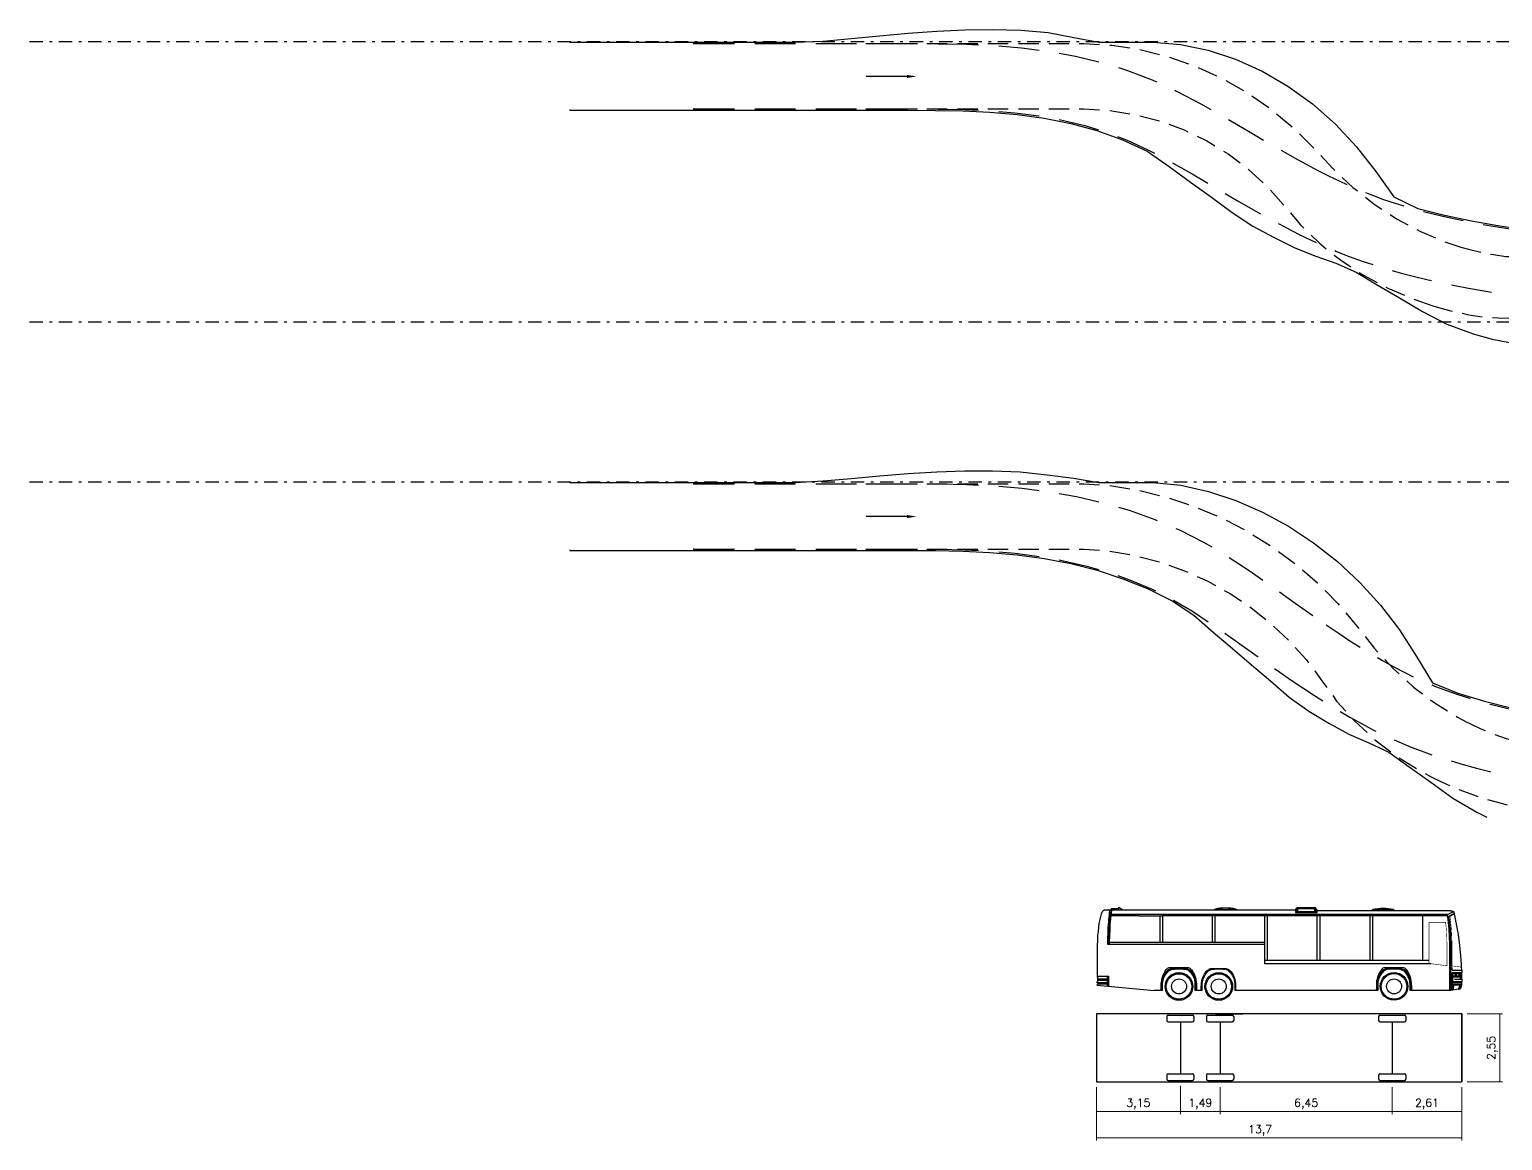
# Model space of a CAD drawing. Header units: millimetres. Extents: x -50 to 50, y -12 to 81.
# Drawn here: x -50 to 5.2, y -12.2 to 29.5 of the extents above; entities that cross this region are included whole.
import ezdxf
from ezdxf import colors
from ezdxf.entities.mleader import LeaderData, LeaderLine
from ezdxf.math import Vec2, Vec3

# ---------------------------------------------------------------- set-up
doc = ezdxf.new("R2010")
doc.units = ezdxf.units.MM
for name, pattern in [('DASHDOT', [1, 0.5, -0.25, 0, -0.25]), ('DASHED', [0.75, 0.5, -0.25]), ('DASHEDX2', [1.5, 1, -0.5])]:
    doc.linetypes.add(name, pattern=pattern)
doc.layers.add('ATVEHICLE', color=7, linetype='Continuous')
doc.layers.add('vej', color=7, linetype='DASHDOT')
doc.styles.get("Standard").update_dxf_attribs({"font": 'romans'})
doc.dimstyles.new('ISO-25', dxfattribs={"dimtxt": 2.5, "dimasz": 2.5, "dimexe": 1.25, "dimexo": 0.625, "dimtad": 1, "dimtxsty": 'Standard', "dimcen": 2.5, "dimadec": 0, "dimazin": 0, "dimtfac": 1, "dimtmove": 0, "dimatfit": 3, "dimfxl": 1, "dimarcsym": 0})

# ---------------------------------------------------------------- blocks, each defined once
blk = doc.blocks.new('*U1544')
at = {"layer": 'ATVEHICLE', "color": 2, "lineweight": 0}
blk.add_circle((0, 0), 0.0127, dxfattribs=at)
blk = doc.blocks.new('*U1545')
at = {"layer": 'ATVEHICLE', "color": 2, "lineweight": 0}
blk.add_circle((0, 0), 0.0127, dxfattribs=at)
blk = doc.blocks.new('*U1546')
at = {"layer": 'ATVEHICLE', "color": 1, "lineweight": 0}
blk.add_circle((0, 0), 0.0127, dxfattribs=at)
blk = doc.blocks.new('*U1547')
at = {"layer": 'ATVEHICLE', "color": 1, "lineweight": 0}
blk.add_circle((0, 0), 0.0127, dxfattribs=at)
blk = doc.blocks.new('*U1550')
at = {"layer": 'ATVEHICLE', "color": 2, "lineweight": 0}
blk.add_circle((0, 0), 0.0127, dxfattribs=at)
blk = doc.blocks.new('*U1551')
at = {"layer": 'ATVEHICLE', "color": 2, "lineweight": 0}
blk.add_circle((0, 0), 0.0127, dxfattribs=at)
blk = doc.blocks.new('*U1552')
at = {"layer": 'ATVEHICLE', "color": 1, "lineweight": 0}
blk.add_circle((0, 0), 0.0127, dxfattribs=at)
blk = doc.blocks.new('*U1553')
at = {"layer": 'ATVEHICLE', "color": 1, "lineweight": 0}
blk.add_circle((0, 0), 0.0127, dxfattribs=at)
blk = doc.blocks.new('*D1557')
at = {"color": 0, "lineweight": -2, "transparency": 16777216}
for p, q in [((0, -0.2), (0, -2.198)), ((13.7, -0.2), (13.7, -2.198)), ((13.7, -2.098), (0, -2.098))]:
    blk.add_line(p, q, dxfattribs=at)
at = {"layer": 'Defpoints', "color": 0, "transparency": 16777216}
for p in [(0, 0), (13.7, 0), (0, -2.098)]:
    blk.add_point(p, dxfattribs=at)
at = {"color": 0, "transparency": 16777216, "insert": (6.139, -1.82), "char_height": 0.3, "attachment_point": 5}
blk.add_mtext('13,7', dxfattribs=at)
blk = doc.blocks.new('_None')
blk = doc.blocks.new('*D1558')
at = {"color": 0, "lineweight": -2, "transparency": 16777216}
for p, q in [((11.09, -0.2), (11.09, -1.208)), ((13.7, -0.2), (13.7, -1.208)), ((13.7, -1.108), (11.09, -1.108))]:
    blk.add_line(p, q, dxfattribs=at)
at = {"layer": 'Defpoints', "color": 0, "transparency": 16777216}
for p in [(11.09, 0), (13.7, 0), (11.09, -1.108)]:
    blk.add_point(p, dxfattribs=at)
at = {"color": 0, "transparency": 16777216, "insert": (12.395, -0.829), "char_height": 0.3, "attachment_point": 5}
blk.add_mtext('2,61', dxfattribs=at)
blk = doc.blocks.new('*D1559')
at = {"color": 0, "lineweight": -2, "transparency": 16777216}
for p, q in [((4.64, -0.2), (4.64, -1.208)), ((11.09, -0.35), (11.09, -1.208)), ((11.09, -1.108), (4.64, -1.108))]:
    blk.add_line(p, q, dxfattribs=at)
at = {"layer": 'Defpoints', "color": 0, "transparency": 16777216}
for p in [(4.64, 0), (11.09, -0.15), (4.64, -1.108)]:
    blk.add_point(p, dxfattribs=at)
at = {"color": 0, "transparency": 16777216, "insert": (7.865, -0.829), "char_height": 0.3, "attachment_point": 5}
blk.add_mtext('6,45', dxfattribs=at)
blk = doc.blocks.new('*D1560')
at = {"color": 0, "lineweight": -2, "transparency": 16777216}
for p, q in [((3.15, -0.15), (3.15, -1.208)), ((4.64, -0.35), (4.64, -1.208)), ((4.64, -1.108), (3.15, -1.108))]:
    blk.add_line(p, q, dxfattribs=at)
at = {"layer": 'Defpoints', "color": 0, "transparency": 16777216}
for p in [(3.15, 0.05), (4.64, -0.15), (3.15, -1.108)]:
    blk.add_point(p, dxfattribs=at)
at = {"color": 0, "transparency": 16777216, "insert": (3.895, -0.829), "char_height": 0.3, "attachment_point": 5}
blk.add_mtext('1,49', dxfattribs=at)
blk = doc.blocks.new('*D1561')
at = {"color": 0, "lineweight": -2, "transparency": 16777216}
for p, q in [((0, -0.2), (0, -1.208)), ((3.15, -0.35), (3.15, -1.208)), ((3.15, -1.108), (0, -1.108))]:
    blk.add_line(p, q, dxfattribs=at)
at = {"layer": 'Defpoints', "color": 0, "transparency": 16777216}
for p in [(0, 0), (3.15, -0.15), (0, -1.108)]:
    blk.add_point(p, dxfattribs=at)
at = {"color": 0, "transparency": 16777216, "insert": (1.575, -0.829), "char_height": 0.3, "attachment_point": 5}
blk.add_mtext('3,15', dxfattribs=at)
blk = doc.blocks.new('*D1562')
at = {"color": 0, "lineweight": -2, "transparency": 16777216}
for p, q in [((13.9, 2.55), (15.226, 2.55)), ((15.126, 2.55), (15.126, 0)), ((13.9, 0), (15.226, 0))]:
    blk.add_line(p, q, dxfattribs=at)
at = {"layer": 'Defpoints', "color": 0, "transparency": 16777216}
for p in [(13.7, 2.55), (13.7, 0), (15.126, 0)]:
    blk.add_point(p, dxfattribs=at)
at = {"color": 0, "transparency": 16777216, "insert": (14.848, 1.275), "char_height": 0.3, "attachment_point": 5, "rotation": 90}
blk.add_mtext('2,55', dxfattribs=at)
blk = doc.blocks.new('A$C125B7227')
for p, q in [((1.601, 6.224), (2.461, 6.224)), ((2.642, 2.45), (2.642, 2.296)), ((2.682, 2.5), (3.598, 2.5)), ((2.692, 2.246), (3.608, 2.246)), ((3.15, 2.246), (3.15, 0.304)), ((3.658, 2.45), (3.658, 2.296)), ((4.132, 2.45), (4.132, 2.296)), ((4.182, 2.5), (5.098, 2.5)), ((4.182, 2.246), (5.098, 2.246)), ((4.472, 2.55), (5.488, 2.55)), ((4.64, 2.246), (4.64, 0.304)), ((5.148, 2.45), (5.148, 2.296)), ((10.582, 2.45), (10.582, 2.296)), ((10.632, 2.5), (11.548, 2.5)), ((10.632, 2.246), (11.548, 2.246)), ((11.09, 2.246), (11.09, 0.304)), ((11.598, 2.45), (11.598, 2.296)), ((13.7, 2.55), (13.7, 0)), ((2.642, 0.254), (2.642, 0.1)), ((2.692, 0.304), (3.608, 0.304)), ((2.692, 0.05), (3.608, 0.05)), ((3.658, 0.254), (3.658, 0.1)), ((4.132, 0.254), (4.132, 0.1)), ((4.182, 0.304), (5.098, 0.304)), ((4.182, 0.05), (5.098, 0.05)), ((5.148, 0.254), (5.148, 0.1)), ((10.582, 0.254), (10.582, 0.1)), ((10.632, 0.304), (11.548, 0.304)), ((10.632, 0.05), (11.548, 0.05)), ((11.598, 0.254), (11.598, 0.1))]:
    blk.add_line(p, q)
at = {"linetype": 'Continuous'}
for points in [[(0.034, 3.631), (0.036, 3.677), (0.384, 3.674), (0.384, 3.713), (0.03, 3.712), (0.03, 3.754), (0.057, 3.758), (0.057, 3.92), (0.037, 3.926), (0.037, 3.991), (0.041, 4.924), (0.047, 5.103), (0.054, 5.314), (0.059, 5.483), (0.074, 5.639), (0.088, 5.795), (0.109, 5.933), (0.139, 6.088), (0.166, 6.207), (0.187, 6.307), (0.213, 6.368), (0.244, 6.408), (0.278, 6.438), (0.301, 6.447), (0.338, 6.448), (0.529, 6.449)], [(0.428, 5.146), (0.424, 5.311), (0.435, 5.423), (0.436, 5.542), (0.443, 5.667), (0.446, 5.775), (0.451, 5.886), (0.464, 6.013), (0.466, 6.105), (0.477, 6.16), (0.486, 6.246), (0.496, 6.321), (0.509, 6.449)], [(0.471, 5.146), (0.467, 5.309), (0.479, 5.421), (0.48, 5.541), (0.486, 5.665), (0.49, 5.773), (0.495, 5.883), (0.507, 6.011), (0.51, 6.1), (0.52, 6.153), (0.529, 6.241), (0.539, 6.316), (0.553, 6.444)], [(0.498, 5.146), (0.494, 5.308), (0.505, 5.42), (0.506, 5.54), (0.513, 5.664), (0.516, 5.772), (0.521, 5.881), (0.534, 6.009), (0.536, 6.098), (0.546, 6.149), (0.555, 6.238), (0.565, 6.313), (0.579, 6.442)], [(0.528, 6.449), (0.582, 6.498), (0.832, 6.498), (0.832, 6.449)], [(0.529, 6.449), (4.248, 6.449)], [(1.601, 6.224), (0.554, 6.224)], [(13.158, 6.278), (0.561, 6.278)], [(0.582, 6.498), (0.582, 6.449)], [(0.844, 6.449), (0.844, 6.549), (0.996, 6.449)], [(2.391, 5.222), (2.391, 6.224)], [(13.166, 6.224), (2.461, 6.224)], [(2.489, 5.222), (2.489, 6.224)], [(4.248, 6.449), (7.466, 6.45)], [(4.356, 5.222), (4.356, 6.224)], [(4.454, 5.222), (4.454, 6.224)], [(6.321, 4.431), (6.321, 6.224)], [(6.419, 4.554), (6.419, 6.224)], [(7.499, 6.486), (7.485, 6.429), (7.488, 6.395), (7.511, 6.371)], [(8.214, 6.53), (8.214, 6.37), (7.511, 6.37)], [(7.511, 6.53), (7.511, 6.371)], [(8.235, 6.483), (8.249, 6.429), (8.238, 6.397), (8.214, 6.37)], [(8.275, 6.429), (9.898, 6.429), (11.12, 6.429), (11.999, 6.428), (12.591, 6.427), (12.954, 6.427), (13.145, 6.426), (13.221, 6.425), (13.239, 6.424), (13.247, 6.423), (13.254, 6.422), (13.26, 6.421), (13.266, 6.42), (13.272, 6.419), (13.278, 6.418), (13.283, 6.417), (13.288, 6.417), (13.293, 6.416), (13.298, 6.415), (13.303, 6.414), (13.308, 6.413), (13.313, 6.412), (13.318, 6.411), (13.323, 6.41), (13.327, 6.409), (13.332, 6.408), (13.336, 6.407), (13.341, 6.406), (13.345, 6.405), (13.349, 6.404), (13.352, 6.403), (13.356, 6.402), (13.36, 6.401), (13.363, 6.4), (13.366, 6.399), (13.369, 6.398), (13.372, 6.397), (13.375, 6.396), (13.377, 6.394), (13.38, 6.393), (13.383, 6.391), (13.385, 6.39), (13.388, 6.388), (13.39, 6.385), (13.393, 6.381), (13.396, 6.375), (13.398, 6.368), (13.401, 6.359), (13.405, 6.348), (13.408, 6.334), (13.412, 6.318), (13.416, 6.299), (13.42, 6.279), (13.425, 6.257), (13.429, 6.234), (13.434, 6.21), (13.439, 6.184), (13.444, 6.158), (13.449, 6.132), (13.455, 6.105), (13.46, 6.078), (13.465, 6.051), (13.47, 6.025), (13.476, 5.999), (13.481, 5.974), (13.486, 5.949), (13.49, 5.926), (13.495, 5.903), (13.499, 5.881), (13.503, 5.86), (13.507, 5.839), (13.511, 5.818), (13.515, 5.797), (13.518, 5.777), (13.522, 5.757), (13.525, 5.737), (13.529, 5.716), (13.532, 5.696), (13.536, 5.676), (13.539, 5.655), (13.543, 5.634), (13.547, 5.613), (13.55, 5.592), (13.554, 5.57), (13.558, 5.548), (13.561, 5.526), (13.565, 5.504), (13.569, 5.482), (13.572, 5.46), (13.575, 5.437), (13.578, 5.415), (13.582, 5.392), (13.584, 5.369), (13.587, 5.346), (13.59, 5.322), (13.593, 5.297), (13.596, 5.271), (13.599, 5.244), (13.602, 5.216), (13.605, 5.188), (13.609, 5.158), (13.612, 5.128), (13.615, 5.098), (13.618, 5.067), (13.622, 5.035), (13.625, 5.003), (13.629, 4.972), (13.632, 4.94), (13.635, 4.908), (13.638, 4.877), (13.642, 4.846), (13.644, 4.816), (13.647, 4.786), (13.65, 4.758), (13.652, 4.73), (13.654, 4.702), (13.656, 4.675), (13.658, 4.647), (13.66, 4.619), (13.663, 4.59), (13.665, 4.559), (13.667, 4.528), (13.669, 4.495), (13.671, 4.462), (13.673, 4.429), (13.676, 4.397), (13.678, 4.365), (13.679, 4.336), (13.681, 4.309)], [(8.284, 4.554), (8.284, 6.224)], [(8.391, 4.554), (8.391, 6.224)], [(10.26, 4.554), (10.26, 6.224)], [(10.359, 4.554), (10.359, 6.224)], [(12.236, 4.554), (12.236, 6.224)], [(13.158, 6.278), (13.387, 6.388)], [(13.246, 4.431), (13.246, 5.125), (13.246, 5.25), (13.243, 5.348), (13.24, 5.439), (13.234, 5.54), (13.229, 5.647), (13.222, 5.74), (13.213, 5.847), (13.199, 5.982), (13.158, 6.278)], [(13.295, 3.433), (13.297, 5.125), (13.296, 5.251), (13.293, 5.349), (13.291, 5.441), (13.285, 5.543), (13.28, 5.65), (13.272, 5.744), (13.263, 5.851), (13.249, 5.988), (13.217, 6.219), (13.405, 6.309)], [(6.321, 5.146), (0.425, 5.146)], [(6.321, 5.222), (0.496, 5.222)], [(12.468, 4.554), (6.321, 4.554)], [(12.547, 4.431), (6.321, 4.431)], [(13.246, 3.433), (13.246, 4.431)], [(0.037, 3.963), (0.458, 3.962)], [(0.407, 3.963), (0.401, 3.597)], [(0.458, 3.962), (0.452, 3.592)], [(2.423, 3.433), (2.426, 3.595), (2.433, 3.692), (2.45, 3.801), (2.466, 3.891), (2.49, 3.967), (2.528, 4.052), (2.561, 4.122), (2.596, 4.172), (2.634, 4.225), (2.648, 4.245), (2.666, 4.264), (2.723, 4.288), (3.449, 4.29), (3.482, 4.281), (3.51, 4.267), (3.535, 4.241), (3.568, 4.204), (3.597, 4.167), (3.619, 4.122), (3.647, 4.077), (3.67, 4.034), (3.689, 3.985), (3.71, 3.927), (3.724, 3.873), (3.733, 3.819), (3.742, 3.78), (3.746, 3.734), (3.748, 3.672), (3.748, 3.609), (3.75, 3.551), (3.75, 3.433)], [(2.479, 3.433), (2.477, 3.61), (2.479, 3.686), (2.491, 3.749), (2.502, 3.806), (2.516, 3.852), (2.534, 3.897), (2.56, 3.96), (2.592, 4.02), (2.627, 4.067), (2.667, 4.112), (2.719, 4.162), (2.764, 4.191), (2.819, 4.216), (2.882, 4.228), (2.943, 4.232), (3.006, 4.235), (3.062, 4.239), (3.148, 4.238), (3.209, 4.237), (3.265, 4.231), (3.319, 4.226), (3.375, 4.214), (3.427, 4.196), (3.466, 4.164), (3.5, 4.136), (3.524, 4.106), (3.553, 4.074), (3.578, 4.045), (3.607, 3.997), (3.628, 3.957), (3.65, 3.913), (3.662, 3.876), (3.674, 3.829), (3.684, 3.787), (3.694, 3.74), (3.697, 3.68), (3.697, 3.433)], [(3.969, 3.433), (3.967, 3.61), (3.969, 3.686), (3.981, 3.749), (3.992, 3.806), (4.006, 3.852), (4.024, 3.897), (4.05, 3.96), (4.082, 4.02), (4.117, 4.067), (4.157, 4.112), (4.209, 4.162), (4.254, 4.191), (4.309, 4.216), (4.372, 4.228), (4.433, 4.232), (4.496, 4.235), (4.552, 4.239), (4.638, 4.238), (4.699, 4.237), (4.755, 4.231), (4.809, 4.226), (4.865, 4.214), (4.917, 4.196), (4.956, 4.164), (4.99, 4.136), (5.014, 4.106), (5.043, 4.074), (5.068, 4.045), (5.097, 3.997), (5.118, 3.957), (5.14, 3.913), (5.152, 3.876), (5.164, 3.829), (5.174, 3.787), (5.184, 3.74), (5.187, 3.68), (5.187, 3.433)], [(11.822, 3.433), (11.822, 3.579), (11.816, 3.675), (11.8, 3.785), (11.785, 3.875), (11.762, 3.951), (11.725, 4.037), (11.693, 4.107), (11.659, 4.158), (11.621, 4.211), (11.608, 4.232), (11.59, 4.25), (11.533, 4.275), (10.807, 4.286), (10.774, 4.277), (10.746, 4.264), (10.721, 4.238), (10.687, 4.202), (10.658, 4.165), (10.635, 4.121), (10.607, 4.076), (10.583, 4.033), (10.564, 3.985), (10.542, 3.926), (10.527, 3.873), (10.517, 3.819), (10.508, 3.78), (10.504, 3.734), (10.5, 3.672), (10.499, 3.609), (10.497, 3.551), (10.496, 3.433)], [(11.767, 3.433), (11.77, 3.594), (11.769, 3.67), (11.758, 3.733), (11.748, 3.79), (11.735, 3.836), (11.718, 3.882), (11.692, 3.945), (11.661, 4.005), (11.626, 4.052), (11.587, 4.098), (11.536, 4.149), (11.491, 4.178), (11.436, 4.204), (11.373, 4.217), (11.313, 4.222), (11.249, 4.226), (11.194, 4.23), (11.108, 4.23), (11.046, 4.231), (10.99, 4.225), (10.937, 4.221), (10.88, 4.21), (10.828, 4.192), (10.788, 4.16), (10.754, 4.133), (10.73, 4.103), (10.701, 4.071), (10.675, 4.043), (10.646, 3.995), (10.624, 3.955), (10.601, 3.912), (10.589, 3.875), (10.577, 3.828), (10.566, 3.786), (10.555, 3.739), (10.552, 3.68), (10.549, 3.432)], [(13.321, 3.437), (13.321, 3.936)], [(13.336, 3.439), (13.336, 3.936)], [(13.349, 3.442), (13.349, 3.936)], [(13.361, 3.444), (13.361, 3.936)], [(13.584, 4.08), (13.584, 3.951)], [(13.681, 4.309), (13.687, 4.195)], [(0.034, 3.631), (2.161, 3.433)], [(2.479, 3.433), (2.161, 3.433)], [(3.838, 3.433), (3.697, 3.433)], [(3.969, 3.433), (3.788, 3.433)], [(10.549, 3.432), (5.187, 3.433)], [(13.581, 3.481), (13.295, 3.433), (11.767, 3.433)], [(13.692, 3.638), (13.647, 3.496), (13.631, 3.491), (13.629, 3.618), (13.642, 3.611), (13.631, 3.491), (13.622, 3.472), (13.589, 3.466), (13.581, 3.481), (13.618, 3.577)], [(13.687, 3.746), (13.687, 3.712)]]:
    blk.add_lwpolyline(points, dxfattribs=at)
for points in [[(4.443, 6.449), (4.443, 6.469, -0.414214), (4.453, 6.479), (5.231, 6.479, -0.414214), (5.241, 6.469), (5.241, 6.449)], [(5.231, 6.479, 0.10736), (4.452, 6.479, 0.10736)], [(10.351, 6.429), (10.351, 6.449, -0.414214), (10.361, 6.459), (11.139, 6.459, -0.414214), (11.149, 6.449), (11.149, 6.429)], [(11.139, 6.459, 0.10736), (10.36, 6.459, 0.10736)], [(2.443, 3.433), (2.445, 3.584), (2.45, 3.632), (2.453, 3.677), (2.457, 3.721), (2.47, 3.777), (2.479, 3.837), (2.494, 3.887), (2.513, 3.941), (2.534, 3.984), (2.566, 4.039), (2.591, 4.081), (2.63, 4.136), (2.665, 4.175), (2.696, 4.206), (2.734, 4.231, -0.142638), (2.799, 4.249), (3.379, 4.249, -0.14119), (3.443, 4.231), (3.491, 4.201), (3.529, 4.163), (3.558, 4.129), (3.586, 4.094), (3.612, 4.054), (3.633, 4.017), (3.652, 3.979), (3.671, 3.931), (3.69, 3.88), (3.702, 3.836), (3.71, 3.791), (3.718, 3.746), (3.724, 3.713), (3.729, 3.677), (3.729, 3.433)], [(3.933, 3.433), (3.935, 3.584), (3.94, 3.632), (3.943, 3.677), (3.947, 3.721), (3.96, 3.777), (3.969, 3.837), (3.984, 3.887), (4.003, 3.941), (4.024, 3.984), (4.056, 4.039), (4.081, 4.081), (4.12, 4.136), (4.155, 4.175), (4.186, 4.206), (4.224, 4.231, -0.142638), (4.289, 4.249), (4.869, 4.249, -0.14119), (4.933, 4.231), (4.981, 4.201), (5.019, 4.163), (5.048, 4.129), (5.076, 4.094), (5.102, 4.054), (5.123, 4.017), (5.142, 3.979), (5.161, 3.931), (5.18, 3.88), (5.192, 3.836), (5.2, 3.791), (5.208, 3.746), (5.214, 3.713), (5.219, 3.677), (5.219, 3.433)], [(11.803, 3.433), (11.802, 3.568), (11.798, 3.616), (11.795, 3.661), (11.792, 3.705), (11.78, 3.761), (11.772, 3.821), (11.758, 3.871), (11.738, 3.925), (11.718, 3.969), (11.687, 4.024), (11.663, 4.066), (11.624, 4.122), (11.59, 4.161), (11.56, 4.193), (11.521, 4.218, 0.142638), (11.457, 4.237), (10.876, 4.245, 0.14119), (10.812, 4.227), (10.764, 4.197), (10.726, 4.161), (10.696, 4.127), (10.668, 4.092), (10.641, 4.052), (10.62, 4.015), (10.6, 3.977), (10.581, 3.93), (10.561, 3.879), (10.549, 3.835), (10.54, 3.79), (10.531, 3.746), (10.525, 3.712), (10.52, 3.677), (10.517, 3.432)], [(13.321, 4.295), (13.321, 4.215, 0.414214), (13.341, 4.195), (13.684, 4.195, -0.414214), (13.7, 4.179), (13.7, 4.095), (13.341, 4.095, 0.414214), (13.321, 4.075), (13.321, 3.936), (13.64, 3.936)], [(13.64, 3.868), (13.7, 3.868), (13.7, 4.08), (13.356, 4.08, 0.414214), (13.336, 4.06), (13.336, 3.951), (13.64, 3.951), (13.64, 3.856)], [(13.584, 4.054), (13.5, 4.054, 0.414214), (13.484, 4.038), (13.484, 3.99, 0.414214), (13.5, 3.974), (13.584, 3.974)], [(13.424, 3.856), (13.7, 3.856), (13.7, 3.766, -0.414214), (13.68, 3.746), (13.361, 3.746)], [(13.398, 3.638), (13.692, 3.638), (13.7, 3.652), (13.7, 3.692, 0.414214), (13.68, 3.712), (13.361, 3.712)], [(13.7, 3.652), (13.417, 3.652, 0.359834), (13.397, 3.636), (13.361, 3.444)]]:
    blk.add_lwpolyline(points, format="xyb", dxfattribs=at)
for points in [[(8.276, 6.451), (8.257, 6.482), (8.235, 6.483), (8.214, 6.53), (7.511, 6.53), (7.499, 6.486), (7.481, 6.486), (7.466, 6.45), (7.466, 6.352), (8.275, 6.35)], [(7.537, 6.494), (7.537, 6.394), (8.195, 6.394), (8.195, 6.494)], [(0.071, 3.811), (0.386, 3.811), (0.386, 3.846), (0.073, 3.846)]]:
    blk.add_lwpolyline(points, close=True, dxfattribs=at)
at = {"linetype": 'Continuous', "const_width": 0.02}
blk.add_lwpolyline([(13.419, 6.28), (13.255, 6.201), (13.283, 5.992), (13.298, 5.855), (13.307, 5.747), (13.315, 5.653), (13.32, 5.544), (13.326, 5.442), (13.328, 5.35), (13.331, 5.252), (13.332, 5.126), (13.331, 4.347), (13.692, 4.304)], dxfattribs=at)
blk.add_lwpolyline([(13.142, 4.353), (12.468, 4.441), (12.468, 5.982), (13.094, 5.982), (13.096, 5.969), (13.11, 5.837), (13.119, 5.731), (13.126, 5.641), (13.131, 5.534), (13.137, 5.434), (13.139, 5.345), (13.142, 5.249), (13.143, 5.125)], close=True, dxfattribs=at)
at = {"linetype": 'Continuous'}
for points in [[(13.349, 4.039), (13.349, 3.991, 0.414214), (13.365, 3.975), (13.453, 3.975, 0.414214), (13.469, 3.991), (13.469, 4.039, 0.414214), (13.453, 4.055), (13.365, 4.055, 0.414214)], [(13.66, 4.059), (13.672, 4.058, -0.408459), (13.68, 4.05), (13.681, 3.901, -0.419828), (13.672, 3.892), (13.659, 3.893, -0.412935), (13.651, 3.901), (13.651, 4.05, -0.415657)]]:
    blk.add_lwpolyline(points, format="xyb", close=True, dxfattribs=at)
blk.add_lwpolyline([(13.7, 2.55), (0, 2.55), (0, 0), (13.7, 0)], close=True)
for centre, radius in [((3.099, 3.578), 0.519), ((3.099, 3.578), 0.479), ((4.589, 3.578), 0.519), ((4.589, 3.578), 0.479), ((11.162, 3.58), 0.519), ((11.162, 3.58), 0.479), ((3.099, 3.578), 0.28), ((4.589, 3.578), 0.28), ((11.162, 3.58), 0.28)]:
    blk.add_circle(centre, radius, dxfattribs=at)
for centre, start, end in [((2.692, 2.45), 90, 180), ((2.692, 2.296), 180, 270), ((3.608, 2.45), 0, 90), ((3.608, 2.296), 270, 0), ((4.182, 2.45), 90, 180), ((4.182, 2.296), 180, 270), ((5.098, 2.45), 0, 90), ((5.098, 2.296), 270, 0), ((10.632, 2.45), 90, 180), ((10.632, 2.296), 180, 270), ((11.548, 2.45), 0, 90), ((11.548, 2.296), 270, 0), ((2.692, 0.254), 90, 180), ((2.692, 0.1), 180, 270), ((3.608, 0.254), 0, 90), ((3.608, 0.1), 270, 0), ((4.182, 0.254), 90, 180), ((4.182, 0.1), 180, 270), ((5.098, 0.254), 0, 90), ((5.098, 0.1), 270, 0), ((10.632, 0.254), 90, 180), ((10.632, 0.1), 180, 270), ((11.548, 0.254), 360, 90), ((11.548, 0.1), 270, 360)]:
    blk.add_arc(centre, 0.05, start, end)
dim = blk.add_aligned_dim(p1=(13.7, 2.55), p2=(13.7, 0), distance=1.426, dimstyle='ISO-25', override={"dimtxt": 0.3, "dimasz": 0.2, "dimexe": 0.1, "dimexo": 0.2, "dimgap": 0.1, "dimtxsty": 'Standard', "dimblk1": 'None', "dimblk2": 'None', "dimsah": 1})
dim.commit()
dim.dimension.update_dxf_attribs({"geometry": '*D1562', "text_midpoint": (14.848, 1.275)})
for base, p1, p2, picture, middle in [((0, -2.098), (13.7, 0), (0, 0), '*D1557', (6.139, -2.098)), ((3.15, -1.108), (4.64, -0.15), (3.15, 0.05), '*D1560', (3.895, -1.108)), ((4.64, -1.108), (11.09, -0.15), (4.64, 0), '*D1559', (7.865, -1.108)), ((11.09, -1.108), (13.7, 0), (11.09, 0), '*D1558', (12.395, -1.108)), ((0, -1.108), (3.15, -0.15), (0, 0), '*D1561', (1.575, -1.108))]:
    dim = blk.add_linear_dim(base=base, p1=p1, p2=p2, dimstyle='ISO-25', override={"dimtxt": 0.3, "dimasz": 0.2, "dimexe": 0.1, "dimexo": 0.2, "dimgap": 0.1, "dimtxsty": 'Standard', "dimblk1": 'None', "dimblk2": 'None', "dimsah": 1})
    dim.commit()
    dim.dimension.update_dxf_attribs({"geometry": picture, "text_midpoint": middle, "dimtype": 128})
blk = doc.blocks.new('BUS 13 S')
at = {"layer": 'ATVEHICLE', "color": 1, "linetype": 'Continuous', "ltscale": 1.524, "flags": 128}
for points in [[(-29.73, 28.975), (-28.677, 28.975), (-27.623, 28.975), (-26.569, 28.975), (-25.515, 28.975), (-24.461, 28.975), (-23.407, 28.975), (-22.354, 28.975), (-21.3, 28.975), (-20.246, 29.023), (-19.189, 29.119), (-18.128, 29.22), (-17.06, 29.315), (-15.984, 29.392), (-15.984, 29.392), (-14.935, 29.443), (-13.882, 29.457), (-12.834, 29.425), (-11.804, 29.347), (-10.841, 29.154), (-9.907, 28.975), (-8.886, 28.975), (-7.865, 28.975), (-6.84, 28.898), (-5.809, 28.682), (-4.788, 28.345), (-3.788, 27.893), (-2.822, 27.332), (-1.902, 26.668), (-1.039, 25.907), (-0.242, 25.058), (0.478, 24.127), (1.157, 23.182), (2.056, 22.743), (3.057, 22.493), (4.059, 22.282), (5.051, 22.106), (6.025, 21.959)], [(-29.73, 26.425), (-28.677, 26.425), (-27.623, 26.425), (-26.569, 26.425), (-25.515, 26.425), (-24.461, 26.425), (-23.407, 26.425), (-22.354, 26.425), (-21.3, 26.425), (-20.246, 26.425), (-19.192, 26.425), (-18.138, 26.425), (-17.084, 26.425), (-16.031, 26.423), (-16.031, 26.423), (-16.031, 26.423), (-15.01, 26.405), (-13.991, 26.359), (-12.974, 26.272), (-11.963, 26.134), (-10.963, 25.935), (-9.979, 25.667), (-9.019, 25.323), (-8.095, 24.895), (-7.266, 24.319), (-6.468, 23.733), (-5.678, 23.172), (-4.912, 22.594), (-4.132, 22.084), (-3.339, 21.66), (-2.555, 21.273), (-1.778, 20.954), (-1.017, 20.69), (-0.265, 20.353), (0.529, 19.884), (1.367, 19.389), (2.233, 18.877), (3.144, 18.408), (4.124, 18.041), (4.844, 17.846)], [(4.844, 17.846), (5.159, 17.778), (5.693, 17.686)], [(-29.73, 12.475), (-28.677, 12.475), (-27.623, 12.475), (-26.569, 12.475), (-25.515, 12.475), (-24.461, 12.475), (-23.407, 12.475), (-22.354, 12.475), (-21.3, 12.475), (-20.245, 12.535), (-19.189, 12.621), (-18.127, 12.726), (-17.06, 12.808), (-15.987, 12.869), (-15.987, 12.869), (-14.942, 12.905), (-13.896, 12.906), (-12.857, 12.866), (-11.845, 12.759), (-10.853, 12.64), (-9.907, 12.475), (-8.886, 12.475), (-7.865, 12.475), (-6.835, 12.373), (-5.801, 12.137), (-4.777, 11.798), (-3.772, 11.362), (-2.795, 10.832), (-1.856, 10.212), (-0.963, 9.509), (-0.123, 8.726), (0.657, 7.87), (1.369, 6.948), (2, 5.953), (2.608, 4.962), (3.55, 4.578), (4.546, 4.273), (5.543, 4.019)], [(-29.73, 9.925), (-28.677, 9.925), (-27.623, 9.925), (-26.569, 9.925), (-25.515, 9.925), (-24.461, 9.925), (-23.407, 9.925), (-22.354, 9.925), (-21.3, 9.925), (-20.246, 9.925), (-19.192, 9.925), (-18.138, 9.925), (-17.084, 9.925), (-16.031, 9.922), (-16.031, 9.922), (-16.031, 9.922), (-15.01, 9.901), (-13.991, 9.85), (-12.974, 9.76), (-11.963, 9.624), (-10.961, 9.433), (-9.973, 9.182), (-9.003, 8.866), (-8.059, 8.482), (-7.162, 8.034), (-6.35, 7.493), (-5.616, 6.866), (-4.896, 6.243), (-4.184, 5.63), (-3.474, 5.032), (-2.773, 4.42), (-2.034, 3.905), (-1.283, 3.452), (-0.535, 3.037), (0.211, 2.711), (0.963, 2.361), (1.73, 1.811), (2.536, 1.233), (3.367, 0.641), (4.263, 0.113), (4.643, -0.071)]]:
    blk.add_lwpolyline(points, dxfattribs=at)
at = {"layer": 'ATVEHICLE', "color": 2, "linetype": 'DASHEDX2', "ltscale": 1.524, "flags": 128}
for points in [[(-25.09, 28.925), (-24.07, 28.925), (-23.049, 28.925), (-22.029, 28.925), (-21.008, 28.925), (-19.987, 28.925), (-18.967, 28.925), (-17.946, 28.925), (-16.925, 28.925), (-15.9, 28.922), (-14.867, 28.902), (-13.834, 28.854), (-12.806, 28.768), (-11.788, 28.637), (-10.784, 28.456), (-9.799, 28.219), (-8.838, 27.923), (-7.904, 27.568), (-6.99, 27.147), (-6.078, 26.668), (-5.179, 26.158), (-4.296, 25.638), (-3.427, 25.128), (-2.569, 24.639), (-1.974, 24.315)], [(-25.09, 26.475), (-24.07, 26.475), (-23.049, 26.475), (-22.029, 26.475), (-21.008, 26.475), (-19.987, 26.475), (-18.967, 26.475), (-17.946, 26.475), (-16.925, 26.475), (-15.92, 26.472), (-14.94, 26.453), (-13.985, 26.409), (-13.056, 26.331), (-12.154, 26.215), (-11.281, 26.057), (-10.437, 25.853), (-9.625, 25.603), (-8.847, 25.306), (-8.074, 24.95), (-7.256, 24.52), (-6.409, 24.039), (-5.542, 23.529), (-4.66, 23.011), (-3.763, 22.499), (-3.127, 22.153)], [(-1.974, 24.315), (-1.72, 24.182), (-1.298, 23.967), (-0.877, 23.763), (-0.456, 23.57), (-0.056, 23.399), (0.351, 23.239), (0.769, 23.087), (1.197, 22.945), (1.634, 22.811), (2.079, 22.685), (2.531, 22.567), (2.99, 22.457), (3.453, 22.354), (3.922, 22.258), (4.395, 22.168), (4.872, 22.085), (5.352, 22.007), (5.835, 21.935), (6.32, 21.868), (6.808, 21.806), (7.299, 21.748), (7.79, 21.695), (8.284, 21.645), (8.779, 21.599), (9.275, 21.556), (9.773, 21.517), (10.271, 21.48), (10.771, 21.446), (11.271, 21.415), (11.772, 21.386), (12.274, 21.359), (12.776, 21.334), (13.279, 21.311), (13.782, 21.289), (14.286, 21.27), (14.79, 21.251), (15.294, 21.234), (15.799, 21.219), (16.304, 21.204), (16.809, 21.191), (17.315, 21.178), (17.821, 21.167), (18.327, 21.156), (18.833, 21.146), (19.34, 21.137), (19.846, 21.129), (20.353, 21.121), (20.86, 21.114), (21.367, 21.107), (21.874, 21.101), (22.381, 21.095), (22.888, 21.09), (23.395, 21.085), (23.903, 21.081)], [(-3.127, 22.153), (-2.852, 22.009), (-2.392, 21.775), (-1.927, 21.55), (-1.459, 21.335), (-0.993, 21.135), (-0.52, 20.949), (-0.041, 20.775), (0.445, 20.613), (0.937, 20.462), (1.432, 20.322), (1.931, 20.192), (2.434, 20.071), (2.938, 19.959), (3.445, 19.855), (3.953, 19.758), (4.463, 19.669), (4.973, 19.587), (5.484, 19.511), (5.996, 19.44), (6.508, 19.375), (7.021, 19.314), (7.533, 19.258), (8.046, 19.207), (8.559, 19.159), (9.072, 19.115), (9.585, 19.074), (10.097, 19.036), (10.61, 19.002), (11.122, 18.969), (11.634, 18.94), (12.146, 18.912), (12.658, 18.887), (13.17, 18.863), (13.681, 18.841), (14.192, 18.821), (14.703, 18.803), (15.214, 18.786), (15.725, 18.77), (16.236, 18.755), (16.746, 18.741), (17.257, 18.729), (17.767, 18.717), (18.277, 18.707), (18.787, 18.697), (19.297, 18.688), (19.807, 18.679), (20.316, 18.671), (20.826, 18.664), (21.335, 18.657), (21.845, 18.651), (22.354, 18.645), (22.863, 18.64), (23.373, 18.635), (23.882, 18.631)], [(-25.09, 12.425), (-24.07, 12.425), (-23.049, 12.425), (-22.029, 12.425), (-21.008, 12.425), (-19.987, 12.425), (-18.967, 12.425), (-17.946, 12.425), (-16.925, 12.425), (-15.895, 12.421), (-14.858, 12.397), (-13.821, 12.344), (-12.788, 12.255), (-11.763, 12.123), (-10.749, 11.944), (-9.75, 11.713), (-8.77, 11.429), (-7.812, 11.089), (-6.881, 10.692), (-5.983, 10.239), (-5.103, 9.72), (-4.233, 9.148), (-3.379, 8.551), (-2.541, 7.951), (-1.716, 7.365), (-1.388, 7.137)], [(-25.09, 9.975), (-24.07, 9.975), (-23.049, 9.975), (-22.029, 9.975), (-21.008, 9.975), (-19.987, 9.975), (-18.967, 9.975), (-17.946, 9.975), (-16.925, 9.975), (-15.922, 9.971), (-14.941, 9.948), (-13.982, 9.899), (-13.043, 9.818), (-12.125, 9.7), (-11.231, 9.541), (-10.36, 9.34), (-9.514, 9.095), (-8.695, 8.804), (-7.906, 8.467), (-7.154, 8.087), (-6.401, 7.642), (-5.611, 7.122), (-4.798, 6.554), (-3.968, 5.96), (-3.123, 5.36), (-2.781, 5.122)], [(-1.388, 7.137), (-1.307, 7.081), (-0.899, 6.805), (-0.493, 6.538), (-0.088, 6.281), (0.317, 6.034), (0.722, 5.798), (1.128, 5.574), (1.534, 5.362), (1.928, 5.169), (2.314, 4.995), (2.715, 4.83), (3.127, 4.673), (3.55, 4.526), (3.983, 4.386), (4.424, 4.256), (4.873, 4.133), (5.328, 4.018), (5.79, 3.911), (6.256, 3.811), (6.728, 3.718), (7.203, 3.631), (7.682, 3.55), (8.164, 3.475), (8.649, 3.405), (9.136, 3.34), (9.626, 3.28), (10.118, 3.224), (10.611, 3.172), (11.106, 3.124), (11.602, 3.079), (12.1, 3.038), (12.598, 3), (13.098, 2.964), (13.599, 2.932), (14.1, 2.901), (14.602, 2.873), (15.105, 2.847), (15.608, 2.823), (16.112, 2.801), (16.616, 2.78), (17.12, 2.761), (17.625, 2.743), (18.131, 2.727), (18.636, 2.712), (19.142, 2.698), (19.649, 2.685), (20.155, 2.673), (20.662, 2.662), (21.169, 2.651), (21.676, 2.642), (22.183, 2.633), (22.69, 2.625), (23.198, 2.617), (23.705, 2.61), (23.908, 2.608)], [(-2.781, 5.122), (-2.696, 5.063), (-2.264, 4.77), (-1.827, 4.483), (-1.387, 4.203), (-0.942, 3.932), (-0.492, 3.67), (-0.038, 3.419), (0.421, 3.179), (0.879, 2.955), (1.338, 2.748), (1.806, 2.554), (2.282, 2.373), (2.766, 2.204), (3.255, 2.047), (3.749, 1.901), (4.247, 1.765), (4.748, 1.638), (5.252, 1.521), (5.758, 1.412), (6.266, 1.312), (6.776, 1.218), (7.286, 1.132), (7.798, 1.052), (8.31, 0.979), (8.823, 0.91), (9.336, 0.847), (9.849, 0.789), (10.363, 0.735), (10.876, 0.685), (11.39, 0.639), (11.903, 0.596), (12.417, 0.557), (12.93, 0.52), (13.443, 0.487), (13.956, 0.455), (14.469, 0.427), (14.982, 0.4), (15.494, 0.376), (16.006, 0.353), (16.519, 0.332), (17.03, 0.312), (17.542, 0.295), (18.054, 0.278), (18.565, 0.263), (19.077, 0.248), (19.588, 0.235), (20.099, 0.223), (20.61, 0.212), (21.121, 0.202), (21.631, 0.192), (22.142, 0.183), (22.652, 0.175), (23.163, 0.168), (23.673, 0.161), (23.877, 0.158)]]:
    blk.add_lwpolyline(points, dxfattribs=at)
at = {"layer": 'ATVEHICLE', "color": 2, "linetype": 'DASHED', "ltscale": 1.524, "flags": 128}
for points in [[(-18.64, 28.925), (-17.62, 28.925), (-16.599, 28.925), (-15.579, 28.925), (-14.558, 28.925), (-13.537, 28.925), (-12.517, 28.925), (-11.496, 28.925), (-10.475, 28.925), (-9.424, 28.868), (-8.377, 28.705), (-7.339, 28.446), (-6.322, 28.093), (-5.334, 27.649), (-4.385, 27.115), (-3.485, 26.496), (-2.641, 25.797), (-1.861, 25.023), (-1.138, 24.243), (-0.38, 23.537), (0.42, 22.907), (1.257, 22.357), (2.128, 21.892), (3.027, 21.512), (3.67, 21.299)], [(-18.64, 26.475), (-17.62, 26.475), (-16.599, 26.475), (-15.579, 26.475), (-14.558, 26.475), (-13.537, 26.475), (-12.517, 26.475), (-11.496, 26.475), (-10.475, 26.475), (-9.496, 26.421), (-8.538, 26.266), (-7.608, 26.022), (-6.713, 25.692), (-5.861, 25.279), (-5.056, 24.788), (-4.306, 24.223), (-3.616, 23.591), (-2.992, 22.898), (-2.364, 22.15), (-1.647, 21.451), (-0.852, 20.815), (0.011, 20.248), (0.932, 19.755), (1.904, 19.34), (2.609, 19.099)], [(3.67, 21.299), (3.948, 21.221), (4.414, 21.109), (4.884, 21.019), (5.355, 20.951), (5.801, 20.951), (6.284, 20.961), (6.768, 20.97), (7.254, 20.978), (7.742, 20.985), (8.23, 20.991), (8.72, 20.995), (9.212, 21), (9.704, 21.003), (10.198, 21.006), (10.692, 21.009), (11.188, 21.011), (11.684, 21.013), (12.181, 21.015), (12.679, 21.016), (13.178, 21.018), (13.678, 21.019), (14.178, 21.02), (14.679, 21.02), (15.18, 21.021), (15.682, 21.022), (16.184, 21.022), (16.687, 21.023), (17.19, 21.023), (17.693, 21.023), (18.197, 21.023), (18.701, 21.024), (19.206, 21.024), (19.711, 21.024), (20.216, 21.024), (20.721, 21.024), (21.227, 21.024), (21.732, 21.024), (22.238, 21.025), (22.745, 21.025), (23.251, 21.025), (23.757, 21.025), (24.264, 21.025), (24.77, 21.025), (25.277, 21.025), (25.784, 21.025), (26.291, 21.025), (26.798, 21.025), (27.306, 21.025), (27.813, 21.025), (28.32, 21.025), (28.828, 21.025), (29.335, 21.025), (29.845, 21.025), (30.353, 21.025)], [(2.609, 19.099), (2.916, 19.009), (3.436, 18.875), (3.962, 18.764), (4.494, 18.676), (5.059, 18.649), (5.594, 18.639), (6.127, 18.63), (6.659, 18.622), (7.189, 18.615), (7.718, 18.609), (8.245, 18.605), (8.771, 18.6), (9.296, 18.597), (9.819, 18.594), (10.342, 18.591), (10.863, 18.589), (11.384, 18.587), (11.903, 18.585), (12.422, 18.584), (12.94, 18.582), (13.457, 18.581), (13.974, 18.58), (14.49, 18.58), (15.005, 18.579), (15.52, 18.578), (16.035, 18.578), (16.549, 18.577), (17.062, 18.577), (17.575, 18.577), (18.088, 18.577), (18.6, 18.576), (19.113, 18.576), (19.624, 18.576), (20.136, 18.576), (20.647, 18.576), (21.158, 18.576), (21.669, 18.576), (22.18, 18.575), (22.69, 18.575), (23.201, 18.575), (23.711, 18.575), (24.221, 18.575), (24.731, 18.575), (25.241, 18.575), (25.75, 18.575), (26.26, 18.575), (26.769, 18.575), (27.279, 18.575), (27.788, 18.575), (28.297, 18.575), (28.807, 18.575), (29.316, 18.575), (29.822, 18.575), (30.331, 18.575)], [(-18.64, 12.425), (-17.62, 12.425), (-16.599, 12.425), (-15.579, 12.425), (-14.558, 12.425), (-13.537, 12.425), (-12.517, 12.425), (-11.496, 12.425), (-10.475, 12.425), (-9.415, 12.349), (-8.368, 12.171), (-7.33, 11.91), (-6.309, 11.569), (-5.314, 11.147), (-4.349, 10.648), (-3.424, 10.074), (-2.544, 9.428), (-1.714, 8.713), (-0.942, 7.935), (-0.234, 7.083), (0.426, 6.253), (1.136, 5.49), (1.894, 4.803), (2.697, 4.196), (3.541, 3.673), (3.888, 3.487)], [(-18.64, 9.975), (-17.62, 9.975), (-16.599, 9.975), (-15.579, 9.975), (-14.558, 9.975), (-13.537, 9.975), (-12.517, 9.975), (-11.496, 9.975), (-10.475, 9.975), (-9.503, 9.903), (-8.541, 9.733), (-7.604, 9.486), (-6.696, 9.164), (-5.823, 8.77), (-4.989, 8.306), (-4.199, 7.777), (-3.458, 7.187), (-2.769, 6.538), (-2.137, 5.837), (-1.58, 5.09), (-0.993, 4.28), (-0.315, 3.525), (0.445, 2.83), (1.279, 2.199), (2.177, 1.64), (2.552, 1.438)], [(3.888, 3.487), (3.976, 3.443), (4.419, 3.235), (4.869, 3.05), (5.326, 2.886), (5.788, 2.745), (6.254, 2.627), (6.725, 2.531), (7.197, 2.458), (7.64, 2.431), (8.122, 2.444), (8.605, 2.456), (9.089, 2.465), (9.575, 2.474), (10.062, 2.481), (10.551, 2.487), (11.041, 2.493), (11.532, 2.497), (12.025, 2.501), (12.518, 2.505), (13.013, 2.508), (13.509, 2.51), (14.005, 2.512), (14.503, 2.514), (15.001, 2.516), (15.5, 2.517), (16, 2.518), (16.501, 2.519), (17.002, 2.52), (17.503, 2.521), (18.006, 2.521), (18.508, 2.522), (19.012, 2.522), (19.515, 2.523), (20.019, 2.523), (20.524, 2.523), (21.028, 2.524), (21.534, 2.524), (22.039, 2.524), (22.545, 2.524), (23.051, 2.524), (23.557, 2.524), (24.063, 2.524), (24.57, 2.525), (25.076, 2.525), (25.583, 2.525), (26.09, 2.525), (26.597, 2.525), (27.105, 2.525), (27.612, 2.525), (28.12, 2.525), (28.628, 2.525), (29.135, 2.525), (29.643, 2.525), (30.151, 2.525), (30.355, 2.525)], [(2.552, 1.438), (2.648, 1.389), (3.131, 1.158), (3.627, 0.948), (4.133, 0.759), (4.648, 0.591), (5.172, 0.446), (5.704, 0.324), (6.242, 0.225), (6.81, 0.169), (7.348, 0.156), (7.885, 0.144), (8.42, 0.135), (8.954, 0.126), (9.486, 0.119), (10.016, 0.113), (10.545, 0.107), (11.072, 0.103), (11.598, 0.099), (12.123, 0.095), (12.647, 0.092), (13.17, 0.09), (13.692, 0.088), (14.213, 0.086), (14.733, 0.084), (15.252, 0.083), (15.77, 0.082), (16.288, 0.081), (16.805, 0.08), (17.321, 0.079), (17.837, 0.079), (18.353, 0.078), (18.868, 0.078), (19.382, 0.077), (19.896, 0.077), (20.41, 0.077), (20.923, 0.076), (21.436, 0.076), (21.949, 0.076), (22.461, 0.076), (22.973, 0.076), (23.485, 0.076), (23.997, 0.076), (24.509, 0.075), (25.02, 0.075), (25.531, 0.075), (26.042, 0.075), (26.553, 0.075), (27.064, 0.075), (27.574, 0.075), (28.085, 0.075), (28.595, 0.075), (29.105, 0.075), (29.615, 0.075), (30.126, 0.075), (30.33, 0.075)]]:
    blk.add_lwpolyline(points, dxfattribs=at)
at = {"layer": 'vej'}
for p, q in [((-50, 29), (50, 29)), ((-50, 18.5), (50, 18.5)), ((-50, 12.5), (50, 12.5))]:
    blk.add_line(p, q, dxfattribs=at)
at = {"lineweight": 13}
blk.add_blockref('A$C125B7227', (-10, -10), dxfattribs=at)
at = {"layer": 'ATVEHICLE'}
for name, p in [('*U1546', (-29.73, 28.975)), ('*U1544', (-25.09, 28.925)), ('*U1547', (-29.73, 26.425)), ('*U1545', (-25.09, 26.475)), ('*U1552', (-29.73, 12.475)), ('*U1550', (-25.09, 12.425)), ('*U1551', (-25.09, 9.975)), ('*U1553', (-29.73, 9.925))]:
    blk.add_blockref(name, p, dxfattribs=at)
ml = blk.add_multileader_mtext('Standard')
ml.set_content('', color=256)
ml.set_leader_properties()
ml.build(insert=Vec2(0, 0))
ml.multileader.update_dxf_attribs({"text_right_attachment_type": 6, "dogleg_length": 0.36, "arrow_head_size": 0.36})
ctx = ml.context
ctx.base_point, ctx.char_height, ctx.arrow_head_size, ctx.landing_gap_size, ctx.plane_origin = Vec3(-18.815, 27.876), 0.36, 0.36, 0.18, Vec3(-16.746, 27.696)
ctx.right_attachment, ctx.text_align_type = 6, 2
notes = []
notes.append((ctx, [(0, (1, 1, 0), (-17.735, 27.696), (-1, 0), 0.72, [(0, [(-16.746, 27.696)], 0, [])])]))
ctx.mtext.insert, ctx.mtext.alignment, ctx.mtext.flow_direction = Vec3(-18.635, 28.056), 3, 5
ml = blk.add_multileader_mtext('Standard')
ml.set_content('', color=256)
ml.set_leader_properties()
ml.build(insert=Vec2(0, 0))
ml.multileader.update_dxf_attribs({"text_right_attachment_type": 6, "dogleg_length": 0.36, "arrow_head_size": 0.36})
ctx = ml.context
ctx.base_point, ctx.char_height, ctx.arrow_head_size, ctx.landing_gap_size, ctx.plane_origin = Vec3(-18.815, 11.376), 0.36, 0.36, 0.18, Vec3(-16.746, 11.196)
ctx.right_attachment, ctx.text_align_type = 6, 2
notes.append((ctx, [(0, (1, 1, 0), (-17.735, 11.196), (-1, 0), 0.72, [(0, [(-16.746, 11.196)], 0, [])])]))
ctx.mtext.insert, ctx.mtext.alignment, ctx.mtext.flow_direction = Vec3(-18.635, 11.556), 3, 5
for ctx, leaders in notes:
    for number, flags, end, landing, length, lines in leaders:
        leader = LeaderData()
        leader.index, (leader.has_last_leader_line, leader.has_dogleg_vector, leader.attachment_direction) = number, flags
        leader.last_leader_point, leader.dogleg_vector, leader.dogleg_length = Vec3(end), Vec3(landing), length
        for number, points, colour, breaks in lines:
            line = LeaderLine()
            line.index, line.vertices, line.color, line.breaks = number, Vec3.list(points), colors.encode_raw_color(colour), breaks
            leader.lines.append(line)
        ctx.leaders.append(leader)

msp = doc.modelspace()

# ---------------------------------------------------------------- block references
msp.add_blockref('BUS 13 S', (0, 0))

doc.saveas('drawing.dxf')
